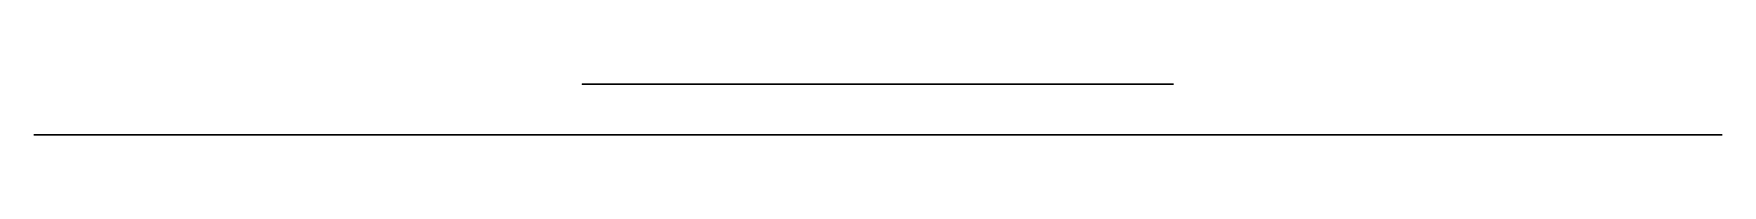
# Model space of a CAD drawing. Header units: centimetres. Extents: x -3.2 to 6.8, y 0 to 0.3.
import ezdxf

# ---------------------------------------------------------------- set-up
doc = ezdxf.new("R2010")
doc.units = ezdxf.units.CM
doc.header["$MEASUREMENT"] = 0
for name, color, linetype in [('fan_mount v2_Sketch1', 7, 'Continuous'), ('fan_mount v2_Sketch2', 7, 'Continuous'), ('fan_mount v2_Sketch3', 7, 'Continuous'), ('fan_mount v2_Sketch4', 7, 'Continuous'), ('fan_mount v2_Sketch5', 7, 'Continuous'), ('fan_mount v2_Sketch6', 7, 'Continuous'), ('fan_mount v2_Sketch7', 7, 'Continuous'), ('fan_mount v2_Sketch8', 7, 'Continuous'), ('fan_mount v2_Sketch9', 7, 'Continuous')]:
    doc.layers.add(name, color=color, linetype=linetype)

msp = doc.modelspace()

# ---------------------------------------------------------------- linework, layer by layer
at = {"layer": 'fan_mount v2_Sketch1'}
for p, q in [((0, 0), (3.5, 0)), ((0, 0), (0, 0, 3.5)), ((0, 0, 3.5), (3.5, 0, 3.5)), ((3.5, 0), (3.5, 0, 3.5))]:
    msp.add_line(p, q, dxfattribs=at)
msp.add_point((0, 0), dxfattribs=at)
at = {"layer": 'fan_mount v2_Sketch2'}
for p, q in [((0, 0.3), (0, 0.3, 3.5)), ((0, 0.3, 3.5), (3.5, 0.3, 3.5)), ((3.5, 0.3), (0, 0.3)), ((1.75, 0.3), (0.55, 0.3)), ((0.55, 0.3), (0.55, 0.3, 0.55)), ((3.5, 0.3, 3.5), (3.5, 0.3))]:
    msp.add_line(p, q, dxfattribs=at)
at = {"layer": 'fan_mount v2_Sketch2', "extrusion": (0, 1, 0)}
msp.add_circle((-0.55, 0.55, 0.3), 0.225, dxfattribs=at)
at = {"layer": 'fan_mount v2_Sketch2'}
msp.add_point((0, 0.3), dxfattribs=at)
at = {"layer": 'fan_mount v2_Sketch3'}
for p, q in [((0, 0.3), (0, 0.3, 3.5)), ((0, 0.3, 3.5), (3.5, 0.3, 3.5)), ((3.5, 0.3), (0, 0.3)), ((0.55, 0.3, 0.55), (2.95, 0.3, 0.55)), ((3.5, 0.3, 3.5), (3.5, 0.3))]:
    msp.add_line(p, q, dxfattribs=at)
at = {"layer": 'fan_mount v2_Sketch3', "extrusion": (0, 1, 0)}
msp.add_circle((-0.55, 0.55, 0.3), 0.225, dxfattribs=at)
at = {"layer": 'fan_mount v2_Sketch3'}
msp.add_point((0, 0.3), dxfattribs=at)
at = {"layer": 'fan_mount v2_Sketch4'}
for p, q in [((0, 0.3), (0, 0.3, 3.5)), ((0, 0.3, 3.5), (3.5, 0.3, 3.5)), ((3.5, 0.3), (0, 0.3)), ((2.95, 0.3, 0.55), (2.95, 0.3, 2.95)), ((3.5, 0.3, 3.5), (3.5, 0.3))]:
    msp.add_line(p, q, dxfattribs=at)
at = {"layer": 'fan_mount v2_Sketch4', "extrusion": (0, 1, 0)}
for centre in [(-0.55, 0.55, 0.3), (-2.95, 0.55, 0.3)]:
    msp.add_circle(centre, 0.225, dxfattribs=at)
at = {"layer": 'fan_mount v2_Sketch4'}
msp.add_point((0, 0.3), dxfattribs=at)
at = {"layer": 'fan_mount v2_Sketch5'}
for p, q in [((0, 0.3), (0, 0.3, 3.5)), ((0, 0.3, 3.5), (3.5, 0.3, 3.5)), ((3.5, 0.3), (0, 0.3)), ((2.95, 0.3, 2.95), (0.55, 0.3, 2.95)), ((3.5, 0.3, 3.5), (3.5, 0.3))]:
    msp.add_line(p, q, dxfattribs=at)
at = {"layer": 'fan_mount v2_Sketch5', "extrusion": (0, 1, 0)}
for centre in [(-0.55, 0.55, 0.3), (-2.95, 2.95, 0.3), (-2.95, 0.55, 0.3)]:
    msp.add_circle(centre, 0.225, dxfattribs=at)
at = {"layer": 'fan_mount v2_Sketch5'}
msp.add_point((0, 0.3), dxfattribs=at)
at = {"layer": 'fan_mount v2_Sketch6'}
for p, q in [((0, 0.3), (0, 0.3, 3.5)), ((0, 0.3, 3.5), (3.5, 0.3, 3.5)), ((3.5, 0.3), (0, 0.3)), ((1.75, 0.3), (1.75, 0.3, 1.75)), ((3.5, 0.3, 3.5), (3.5, 0.3))]:
    msp.add_line(p, q, dxfattribs=at)
at = {"layer": 'fan_mount v2_Sketch6', "extrusion": (0, 1, 0)}
for centre, radius in [((-0.55, 2.95, 0.3), 0.225), ((-0.55, 0.55, 0.3), 0.225), ((-1.75, 1.75, 0.3), 1.35), ((-2.95, 2.95, 0.3), 0.225), ((-2.95, 0.55, 0.3), 0.225)]:
    msp.add_circle(centre, radius, dxfattribs=at)
at = {"layer": 'fan_mount v2_Sketch6'}
msp.add_point((0, 0.3), dxfattribs=at)
at = {"layer": 'fan_mount v2_Sketch7'}
msp.add_line((0, 0, 1.75), (1.75, 0, 1.75), dxfattribs=at)
at = {"layer": 'fan_mount v2_Sketch7', "extrusion": (0, 1, 0)}
for radius in [5, 2.15]:
    msp.add_circle((-1.75, 1.75), radius, dxfattribs=at)
at = {"layer": 'fan_mount v2_Sketch7'}
msp.add_point((0, 0), dxfattribs=at)
at = {"layer": 'fan_mount v2_Sketch8'}
for p, q in [((0, 0.3, 0.501), (0, 0.3, 2.999)), ((2.999, 0.3), (0.501, 0.3)), ((0.501, 0.3, 3.5), (2.999, 0.3, 3.5)), ((1.75, 0.3, 3.3), (1.3, 0.3, 3.3)), ((1.3, 0.3, 3.3), (1.3, 0.3, 2.85)), ((1.3, 0.3, 2.85), (2.2, 0.3, 2.85)), ((1.75, 0.3, 3.5), (1.75, 0.3, 3.3)), ((2.2, 0.3, 3.3), (1.75, 0.3, 3.3)), ((2.2, 0.3, 2.85), (2.2, 0.3, 3.3)), ((3.5, 0.3, 2.999), (3.5, 0.3, 0.501))]:
    msp.add_line(p, q, dxfattribs=at)
at = {"layer": 'fan_mount v2_Sketch8', "extrusion": (0, 1, 0)}
for centre in [(-0.55, 2.95, 0.3), (-0.55, 0.55, 0.3), (-2.95, 2.95, 0.3), (-2.95, 0.55, 0.3)]:
    msp.add_circle(centre, 0.225, dxfattribs=at)
for start, end in [(305.516, 324.484), (35.516, 54.484), (215.516, 234.484), (125.516, 144.484)]:
    msp.add_arc((-1.75, 1.75, 0.3), 2.15, start, end, dxfattribs=at)
at = {"layer": 'fan_mount v2_Sketch8'}
msp.add_point((0, 0.3), dxfattribs=at)
at = {"layer": 'fan_mount v2_Sketch9'}
for p, q in [((0, 0, 2.999), (0, 0, 0.501)), ((1.3, 0, 2.85), (0, 0, 2.85)), ((2.999, 0, 3.5), (0.501, 0, 3.5)), ((0.501, 0), (2.999, 0)), ((1.3, 0, 2.85), (2.2, 0, 2.85)), ((2.2, 0, 2.85), (3.5, 0, 2.85)), ((3.5, 0, 0.501), (3.5, 0, 2.999))]:
    msp.add_line(p, q, dxfattribs=at)
at = {"layer": 'fan_mount v2_Sketch9', "extrusion": (0, -1, 0)}
for centre, radius in [((0.55, 0.55), 0.225), ((0.55, 2.95), 0.225), ((1.75, 1.75), 1.35), ((2.95, 0.55), 0.225), ((2.95, 2.95), 0.225)]:
    msp.add_circle(centre, radius, dxfattribs=at)
for start, end in [(125.516, 144.484), (215.516, 234.484), (305.516, 324.484), (35.516, 54.484)]:
    msp.add_arc((1.75, 1.75), 2.15, start, end, dxfattribs=at)
at = {"layer": 'fan_mount v2_Sketch9'}
for p in [(0, 0), (1.3, 0, 2.85), (2.2, 0, 2.85)]:
    msp.add_point(p, dxfattribs=at)

doc.saveas('drawing.dxf')
